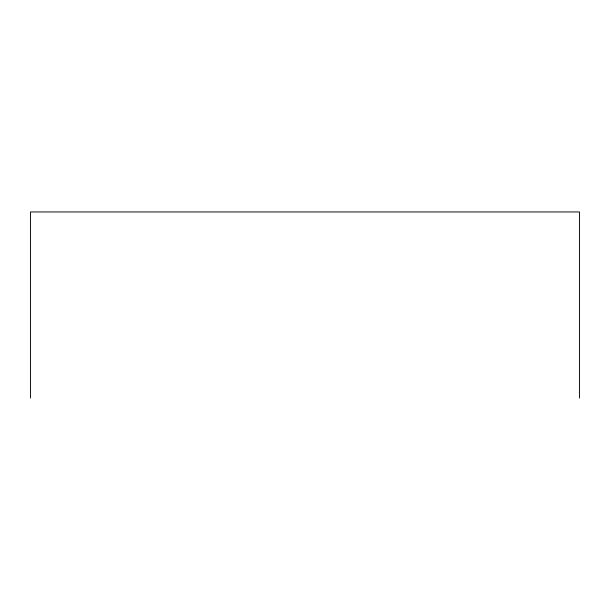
<?xml version="1.0" encoding="UTF-8"?>
<svg xmlns="http://www.w3.org/2000/svg" width="610" height="610" viewBox="0 0 610 610"><rect width="100%" height="100%" fill="white"/><g stroke="black" fill="none" stroke-linecap="round" stroke-linejoin="round"><path stroke-width="0.91" d="M579.5 398.048L579.5 211.952L30.5 211.952L30.5 398.048"/></g></svg>
